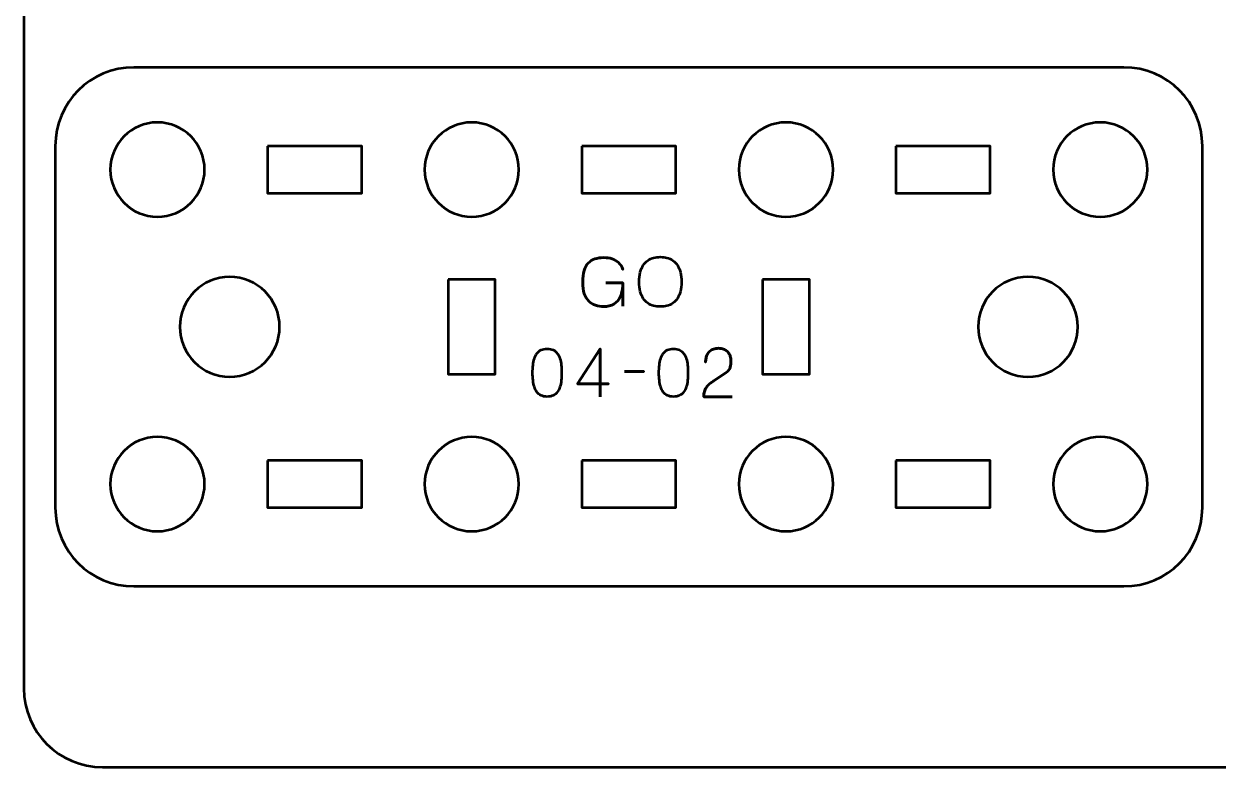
# Model space of a CAD drawing. Header units: centimetres. Extents: x -18.1 to -2.9, y -25.3 to -4.3.
# Drawn here: x -18.1 to -10.5, y -25.35 to -20.62 of the extents above; entities that cross this region are included whole.
import ezdxf

# ---------------------------------------------------------------- set-up
doc = ezdxf.new("R2010")
doc.units = ezdxf.units.CM
doc.header["$MEASUREMENT"] = 0
doc.layers.add('Layer 1', color=7, linetype='Continuous')

msp = doc.modelspace()

# ---------------------------------------------------------------- linework, layer by layer
at = {"layer": 'Layer 1', "color": 22, "lineweight": 53}
msp.add_open_spline([(-18.10003, -24.8499), (-18.10003, -24.8499), (-18.10003, -4.84994), (-18.10003, -4.84994), (-18.10003, -4.84994), (-18.10003, -4.57297), (-17.87694, -4.34998), (-17.59994, -4.34998), (-17.59994, -4.34998), (-17.59994, -4.34998), (-3.40007, -4.34998), (-3.40007, -4.34998), (-3.40007, -4.34998), (-3.12293, -4.34998), (-2.89997, -4.57297), (-2.89997, -4.84994), (-2.89997, -4.84994), (-2.89997, -4.84994), (-2.89997, -24.8499), (-2.89997, -24.8499), (-2.89997, -24.8499), (-2.89997, -25.1269), (-3.12293, -25.34999), (-3.40007, -25.34999), (-3.40007, -25.34999), (-3.40007, -25.34999), (-17.59994, -25.34999), (-17.59994, -25.34999), (-17.59994, -25.34999), (-17.87694, -25.34999), (-18.10003, -25.1269), (-18.10003, -24.8499)], degree=3, knots=[0, 0, 0, 0, 0.125, 0.125, 0.125, 0.125, 0.25, 0.25, 0.25, 0.25, 0.375, 0.375, 0.375, 0.375, 0.5, 0.5, 0.5, 0.5, 0.625, 0.625, 0.625, 0.625, 0.75, 0.75, 0.75, 0.75, 0.875, 0.875, 0.875, 0.875, 1, 1, 1, 1], dxfattribs=at)
at = {"layer": 'Layer 1', "color": 2, "lineweight": 53}
msp.add_open_spline([(-17.39992, -20.9), (-17.39992, -20.9), (-11.09996, -20.9), (-11.09996, -20.9), (-11.09996, -20.9), (-10.82299, -20.9), (-10.6, -21.1231), (-10.6, -21.4001), (-10.6, -21.4001), (-10.6, -21.4001), (-10.6, -23.70002), (-10.6, -23.70002), (-10.6, -23.70002), (-10.6, -23.97703), (-10.82299, -24.19998), (-11.09996, -24.19998), (-11.09996, -24.19998), (-11.09996, -24.19998), (-17.39992, -24.19998), (-17.39992, -24.19998), (-17.39992, -24.19998), (-17.67692, -24.19998), (-17.90001, -23.97703), (-17.90001, -23.70002), (-17.90001, -23.70002), (-17.90001, -23.70002), (-17.90001, -21.4001), (-17.90001, -21.4001), (-17.90001, -21.4001), (-17.90001, -21.1231), (-17.67692, -20.9), (-17.39992, -20.9)], degree=3, knots=[0, 0, 0, 0, 0.125, 0.125, 0.125, 0.125, 0.25, 0.25, 0.25, 0.25, 0.375, 0.375, 0.375, 0.375, 0.5, 0.5, 0.5, 0.5, 0.625, 0.625, 0.625, 0.625, 0.75, 0.75, 0.75, 0.75, 0.875, 0.875, 0.875, 0.875, 1, 1, 1, 1], dxfattribs=at)
at = {"layer": 'Layer 1', "color": 250, "lineweight": 53}
for points in [[(-16.94998, -21.55003), (-16.94998, -21.7158), (-17.08421, -21.85003), (-17.24999, -21.85003), (-17.24999, -21.85003), (-17.41565, -21.85003), (-17.54999, -21.7158), (-17.54999, -21.55003), (-17.54999, -21.55003), (-17.54999, -21.38437), (-17.41565, -21.25003), (-17.24999, -21.25003), (-17.24999, -21.25003), (-17.08421, -21.25003), (-16.94998, -21.38437), (-16.94998, -21.55003)], [(-14.94992, -21.55003), (-14.94992, -21.7158), (-15.08429, -21.85003), (-15.24992, -21.85003), (-15.24992, -21.85003), (-15.41569, -21.85003), (-15.54992, -21.7158), (-15.54992, -21.55003), (-15.54992, -21.55003), (-15.54992, -21.38437), (-15.41569, -21.25003), (-15.24992, -21.25003), (-15.24992, -21.25003), (-15.08429, -21.25003), (-14.94992, -21.38437), (-14.94992, -21.55003)], [(-12.95, -21.55003), (-12.95, -21.7158), (-13.08432, -21.85003), (-13.24999, -21.85003), (-13.24999, -21.85003), (-13.41562, -21.85003), (-13.54999, -21.7158), (-13.54999, -21.55003), (-13.54999, -21.55003), (-13.54999, -21.38437), (-13.41562, -21.25003), (-13.24999, -21.25003), (-13.24999, -21.25003), (-13.08432, -21.25003), (-12.95, -21.38437), (-12.95, -21.55003)], [(-10.95003, -21.55003), (-10.95003, -21.7158), (-11.08426, -21.85003), (-11.25003, -21.85003), (-11.25003, -21.85003), (-11.4157, -21.85003), (-11.55003, -21.7158), (-11.55003, -21.55003), (-11.55003, -21.55003), (-11.55003, -21.38437), (-11.4157, -21.25003), (-11.25003, -21.25003), (-11.25003, -21.25003), (-11.08426, -21.25003), (-10.95003, -21.38437), (-10.95003, -21.55003)], [(-16.54997, -21.4001), (-16.54997, -21.4001), (-15.94997, -21.4001), (-15.94997, -21.4001), (-15.94997, -21.4001), (-15.94997, -21.4001), (-15.94997, -21.7001), (-15.94997, -21.7001), (-15.94997, -21.7001), (-15.94997, -21.7001), (-16.54997, -21.7001), (-16.54997, -21.7001), (-16.54997, -21.7001), (-16.54997, -21.7001), (-16.54997, -21.4001), (-16.54997, -21.4001)], [(-14.55001, -21.4001), (-14.55001, -21.4001), (-13.95001, -21.4001), (-13.95001, -21.4001), (-13.95001, -21.4001), (-13.95001, -21.4001), (-13.95001, -21.7001), (-13.95001, -21.7001), (-13.95001, -21.7001), (-13.95001, -21.7001), (-14.55001, -21.7001), (-14.55001, -21.7001), (-14.55001, -21.7001), (-14.55001, -21.7001), (-14.55001, -21.4001), (-14.55001, -21.4001)], [(-12.54995, -21.4001), (-12.54995, -21.4001), (-11.94994, -21.4001), (-11.94994, -21.4001), (-11.94994, -21.4001), (-11.94994, -21.4001), (-11.94994, -21.7001), (-11.94994, -21.7001), (-11.94994, -21.7001), (-11.94994, -21.7001), (-12.54995, -21.7001), (-12.54995, -21.7001), (-12.54995, -21.7001), (-12.54995, -21.7001), (-12.54995, -21.4001), (-12.54995, -21.4001)], [(-16.78998, -22.23249), (-16.61466, -22.23249), (-16.47248, -22.37467), (-16.47248, -22.54999), (-16.47248, -22.54999), (-16.47248, -22.72531), (-16.61466, -22.86749), (-16.78998, -22.86749), (-16.78998, -22.86749), (-16.9653, -22.86749), (-17.10748, -22.72531), (-17.10748, -22.54999), (-17.10748, -22.54999), (-17.10748, -22.37467), (-16.9653, -22.23249), (-16.78998, -22.23249)], [(-15.39999, -22.25005), (-15.39999, -22.25005), (-15.09999, -22.25005), (-15.09999, -22.25005), (-15.09999, -22.25005), (-15.09999, -22.25005), (-15.09999, -22.85004), (-15.09999, -22.85004), (-15.09999, -22.85004), (-15.09999, -22.85004), (-15.39999, -22.85004), (-15.39999, -22.85004), (-15.39999, -22.85004), (-15.39999, -22.85004), (-15.39999, -22.25005), (-15.39999, -22.25005)], [(-13.40006, -22.25005), (-13.40006, -22.25005), (-13.10006, -22.25005), (-13.10006, -22.25005), (-13.10006, -22.25005), (-13.10006, -22.25005), (-13.10006, -22.85004), (-13.10006, -22.85004), (-13.10006, -22.85004), (-13.10006, -22.85004), (-13.40006, -22.85004), (-13.40006, -22.85004), (-13.40006, -22.85004), (-13.40006, -22.85004), (-13.40006, -22.25005), (-13.40006, -22.25005)], [(-11.70998, -22.23249), (-11.53466, -22.23249), (-11.39248, -22.37467), (-11.39248, -22.54999), (-11.39248, -22.54999), (-11.39248, -22.72531), (-11.53466, -22.86749), (-11.70998, -22.86749), (-11.70998, -22.86749), (-11.8853, -22.86749), (-12.02748, -22.72531), (-12.02748, -22.54999), (-12.02748, -22.54999), (-12.02748, -22.37467), (-11.8853, -22.23249), (-11.70998, -22.23249)], [(-16.94998, -23.55009), (-16.94998, -23.71572), (-17.08421, -23.8501), (-17.24999, -23.8501), (-17.24999, -23.8501), (-17.41565, -23.8501), (-17.54999, -23.71572), (-17.54999, -23.55009), (-17.54999, -23.55009), (-17.54999, -23.38432), (-17.41565, -23.25009), (-17.24999, -23.25009), (-17.24999, -23.25009), (-17.08421, -23.25009), (-16.94998, -23.38432), (-16.94998, -23.55009)], [(-14.94992, -23.55009), (-14.94992, -23.71572), (-15.08429, -23.8501), (-15.24992, -23.8501), (-15.24992, -23.8501), (-15.41569, -23.8501), (-15.54992, -23.71572), (-15.54992, -23.55009), (-15.54992, -23.55009), (-15.54992, -23.38432), (-15.41569, -23.25009), (-15.24992, -23.25009), (-15.24992, -23.25009), (-15.08429, -23.25009), (-14.94992, -23.38432), (-14.94992, -23.55009)], [(-12.95, -23.55009), (-12.95, -23.71572), (-13.08432, -23.8501), (-13.24999, -23.8501), (-13.24999, -23.8501), (-13.41562, -23.8501), (-13.54999, -23.71572), (-13.54999, -23.55009), (-13.54999, -23.55009), (-13.54999, -23.38432), (-13.41562, -23.25009), (-13.24999, -23.25009), (-13.24999, -23.25009), (-13.08432, -23.25009), (-12.95, -23.38432), (-12.95, -23.55009)], [(-10.95003, -23.55009), (-10.95003, -23.71572), (-11.08426, -23.8501), (-11.25003, -23.8501), (-11.25003, -23.8501), (-11.4157, -23.8501), (-11.55003, -23.71572), (-11.55003, -23.55009), (-11.55003, -23.55009), (-11.55003, -23.38432), (-11.4157, -23.25009), (-11.25003, -23.25009), (-11.25003, -23.25009), (-11.08426, -23.25009), (-10.95003, -23.38432), (-10.95003, -23.55009)], [(-16.54997, -23.40002), (-16.54997, -23.40002), (-15.94997, -23.40002), (-15.94997, -23.40002), (-15.94997, -23.40002), (-15.94997, -23.40002), (-15.94997, -23.70002), (-15.94997, -23.70002), (-15.94997, -23.70002), (-15.94997, -23.70002), (-16.54997, -23.70002), (-16.54997, -23.70002), (-16.54997, -23.70002), (-16.54997, -23.70002), (-16.54997, -23.40002), (-16.54997, -23.40002)], [(-14.55001, -23.40002), (-14.55001, -23.40002), (-13.95001, -23.40002), (-13.95001, -23.40002), (-13.95001, -23.40002), (-13.95001, -23.40002), (-13.95001, -23.70002), (-13.95001, -23.70002), (-13.95001, -23.70002), (-13.95001, -23.70002), (-14.55001, -23.70002), (-14.55001, -23.70002), (-14.55001, -23.70002), (-14.55001, -23.70002), (-14.55001, -23.40002), (-14.55001, -23.40002)], [(-12.54995, -23.40002), (-12.54995, -23.40002), (-11.94994, -23.40002), (-11.94994, -23.40002), (-11.94994, -23.40002), (-11.94994, -23.40002), (-11.94994, -23.70002), (-11.94994, -23.70002), (-11.94994, -23.70002), (-11.94994, -23.70002), (-12.54995, -23.70002), (-12.54995, -23.70002), (-12.54995, -23.70002), (-12.54995, -23.70002), (-12.54995, -23.40002), (-12.54995, -23.40002)]]:
    msp.add_open_spline(points, degree=3, knots=[0, 0, 0, 0, 0.25, 0.25, 0.25, 0.25, 0.5, 0.5, 0.5, 0.5, 0.75, 0.75, 0.75, 0.75, 1, 1, 1, 1], dxfattribs=at)
at = {"layer": 'Layer 1', "color": 30, "lineweight": 53}
for points, knots in [([(-14.3969, -22.27083), (-14.3969, -22.27083), (-14.28811, -22.27083), (-14.28811, -22.27083), (-14.28811, -22.27083), (-14.28825, -22.30548), (-14.29319, -22.33391), (-14.30307, -22.35606), (-14.30307, -22.35606), (-14.31294, -22.37829), (-14.32691, -22.39466), (-14.34512, -22.40531), (-14.34512, -22.40531), (-14.36332, -22.4159), (-14.38491, -22.42119), (-14.41003, -22.42112), (-14.41003, -22.42112), (-14.42887, -22.42119), (-14.44636, -22.41858), (-14.46252, -22.41314), (-14.46252, -22.41314), (-14.47868, -22.40778), (-14.49286, -22.39903), (-14.505, -22.38697), (-14.505, -22.38697), (-14.51713, -22.3749), (-14.52666, -22.35896), (-14.53343, -22.33913), (-14.53343, -22.33913), (-14.5402, -22.31931), (-14.54366, -22.29496), (-14.5438, -22.26618), (-14.5438, -22.26618), (-14.54373, -22.23725), (-14.5407, -22.21284), (-14.5347, -22.1928), (-14.5347, -22.1928), (-14.52863, -22.17283), (-14.51988, -22.15675), (-14.50831, -22.14454), (-14.50831, -22.14454), (-14.49681, -22.13241), (-14.48277, -22.12359), (-14.46626, -22.11808), (-14.46626, -22.11808), (-14.44975, -22.11258), (-14.43105, -22.1099), (-14.41003, -22.10997), (-14.41003, -22.10997), (-14.39006, -22.1099), (-14.37214, -22.11237), (-14.35619, -22.11738), (-14.35619, -22.11738), (-14.34025, -22.12239), (-14.32656, -22.13043), (-14.31513, -22.14151), (-14.31513, -22.14151), (-14.30363, -22.15258), (-14.29467, -22.16719), (-14.28811, -22.18532), (-14.28811, -22.18532), (-14.29467, -22.16719), (-14.30363, -22.15258), (-14.31513, -22.14151), (-14.31513, -22.14151), (-14.32656, -22.13043), (-14.34025, -22.12239), (-14.35619, -22.11738), (-14.35619, -22.11738), (-14.37214, -22.11237), (-14.39006, -22.1099), (-14.41003, -22.10997), (-14.41003, -22.10997), (-14.43105, -22.1099), (-14.44975, -22.11258), (-14.46626, -22.11808), (-14.46626, -22.11808), (-14.48277, -22.12359), (-14.49681, -22.13241), (-14.50831, -22.14454), (-14.50831, -22.14454), (-14.51988, -22.15675), (-14.52863, -22.17283), (-14.5347, -22.1928), (-14.5347, -22.1928), (-14.5407, -22.21284), (-14.54373, -22.23725), (-14.5438, -22.26618), (-14.5438, -22.26618), (-14.54366, -22.29496), (-14.5402, -22.31931), (-14.53343, -22.33913), (-14.53343, -22.33913), (-14.52666, -22.35896), (-14.51713, -22.3749), (-14.505, -22.38697), (-14.505, -22.38697), (-14.49286, -22.39903), (-14.47868, -22.40778), (-14.46252, -22.41314), (-14.46252, -22.41314), (-14.44636, -22.41858), (-14.42887, -22.42119), (-14.41003, -22.42112), (-14.41003, -22.42112), (-14.38491, -22.42119), (-14.36332, -22.4159), (-14.34512, -22.40531), (-14.34512, -22.40531), (-14.32691, -22.39466), (-14.31294, -22.37829), (-14.30307, -22.35606), (-14.30307, -22.35606), (-14.29319, -22.33391), (-14.28825, -22.30548), (-14.28811, -22.27083), (-14.28811, -22.27083), (-14.28811, -22.27083), (-14.3969, -22.27083), (-14.3969, -22.27083)], [0, 0, 0, 0, 0.0333333, 0.0333333, 0.0333333, 0.0333333, 0.0666667, 0.0666667, 0.0666667, 0.0666667, 0.1, 0.1, 0.1, 0.1, 0.1333333, 0.1333333, 0.1333333, 0.1333333, 0.1666667, 0.1666667, 0.1666667, 0.1666667, 0.2, 0.2, 0.2, 0.2, 0.2333333, 0.2333333, 0.2333333, 0.2333333, 0.2666667, 0.2666667, 0.2666667, 0.2666667, 0.3, 0.3, 0.3, 0.3, 0.3333333, 0.3333333, 0.3333333, 0.3333333, 0.3666667, 0.3666667, 0.3666667, 0.3666667, 0.4, 0.4, 0.4, 0.4, 0.4333333, 0.4333333, 0.4333333, 0.4333333, 0.4666667, 0.4666667, 0.4666667, 0.4666667, 0.5, 0.5, 0.5, 0.5, 0.5333333, 0.5333333, 0.5333333, 0.5333333, 0.5666667, 0.5666667, 0.5666667, 0.5666667, 0.6, 0.6, 0.6, 0.6, 0.6333333, 0.6333333, 0.6333333, 0.6333333, 0.6666667, 0.6666667, 0.6666667, 0.6666667, 0.7, 0.7, 0.7, 0.7, 0.7333333, 0.7333333, 0.7333333, 0.7333333, 0.7666667, 0.7666667, 0.7666667, 0.7666667, 0.8, 0.8, 0.8, 0.8, 0.8333333, 0.8333333, 0.8333333, 0.8333333, 0.8666667, 0.8666667, 0.8666667, 0.8666667, 0.9, 0.9, 0.9, 0.9, 0.9333333, 0.9333333, 0.9333333, 0.9333333, 0.9666667, 0.9666667, 0.9666667, 0.9666667, 1, 1, 1, 1]), ([(-14.04977, -22.42154), (-14.03488, -22.42161), (-14.02077, -22.41985), (-14.0073, -22.41639), (-14.0073, -22.41639), (-13.99389, -22.41286), (-13.98162, -22.40736), (-13.9704, -22.39974), (-13.9704, -22.39974), (-13.95918, -22.39219), (-13.94944, -22.38224), (-13.94119, -22.36996), (-13.94119, -22.36996), (-13.93293, -22.35769), (-13.92658, -22.3428), (-13.92207, -22.3253), (-13.92207, -22.3253), (-13.91748, -22.30781), (-13.91522, -22.28741), (-13.91515, -22.26406), (-13.91515, -22.26406), (-13.91522, -22.24071), (-13.91748, -22.22032), (-13.92207, -22.20275), (-13.92207, -22.20275), (-13.92658, -22.18518), (-13.93293, -22.17022), (-13.94119, -22.15788), (-13.94119, -22.15788), (-13.94944, -22.14553), (-13.95918, -22.13551), (-13.9704, -22.12782), (-13.9704, -22.12782), (-13.98162, -22.12013), (-13.99389, -22.11456), (-14.0073, -22.11096), (-14.0073, -22.11096), (-14.02077, -22.10743), (-14.03488, -22.10567), (-14.04977, -22.10574), (-14.04977, -22.10574), (-14.06466, -22.10567), (-14.07877, -22.10743), (-14.09225, -22.11096), (-14.09225, -22.11096), (-14.10565, -22.11456), (-14.11793, -22.12013), (-14.12915, -22.12782), (-14.12915, -22.12782), (-14.14036, -22.13551), (-14.1501, -22.14553), (-14.15836, -22.15788), (-14.15836, -22.15788), (-14.16661, -22.17022), (-14.17296, -22.18518), (-14.17748, -22.20275), (-14.17748, -22.20275), (-14.18206, -22.22032), (-14.18432, -22.24071), (-14.18439, -22.26406), (-14.18439, -22.26406), (-14.18432, -22.28741), (-14.18206, -22.30781), (-14.17748, -22.3253), (-14.17748, -22.3253), (-14.17296, -22.3428), (-14.16661, -22.35769), (-14.15836, -22.36996), (-14.15836, -22.36996), (-14.1501, -22.38224), (-14.14036, -22.39219), (-14.12915, -22.39974), (-14.12915, -22.39974), (-14.11793, -22.40736), (-14.10565, -22.41286), (-14.09225, -22.41639), (-14.09225, -22.41639), (-14.07877, -22.41985), (-14.06466, -22.42161), (-14.04977, -22.42154)], [0, 0, 0, 0, 0.05, 0.05, 0.05, 0.05, 0.1, 0.1, 0.1, 0.1, 0.15, 0.15, 0.15, 0.15, 0.2, 0.2, 0.2, 0.2, 0.25, 0.25, 0.25, 0.25, 0.3, 0.3, 0.3, 0.3, 0.35, 0.35, 0.35, 0.35, 0.4, 0.4, 0.4, 0.4, 0.45, 0.45, 0.45, 0.45, 0.5, 0.5, 0.5, 0.5, 0.55, 0.55, 0.55, 0.55, 0.6, 0.6, 0.6, 0.6, 0.65, 0.65, 0.65, 0.65, 0.7, 0.7, 0.7, 0.7, 0.75, 0.75, 0.75, 0.75, 0.8, 0.8, 0.8, 0.8, 0.85, 0.85, 0.85, 0.85, 0.9, 0.9, 0.9, 0.9, 0.95, 0.95, 0.95, 0.95, 1, 1, 1, 1]), ([(-14.04977, -22.42154), (-14.03488, -22.42161), (-14.02077, -22.41985), (-14.0073, -22.41639), (-14.0073, -22.41639), (-13.99389, -22.41286), (-13.98162, -22.40736), (-13.9704, -22.39974), (-13.9704, -22.39974), (-13.95918, -22.39219), (-13.94944, -22.38224), (-13.94119, -22.36996), (-13.94119, -22.36996), (-13.93293, -22.35769), (-13.92658, -22.3428), (-13.92207, -22.3253), (-13.92207, -22.3253), (-13.91748, -22.30781), (-13.91522, -22.28741), (-13.91515, -22.26406), (-13.91515, -22.26406), (-13.91522, -22.24071), (-13.91748, -22.22032), (-13.92207, -22.20275), (-13.92207, -22.20275), (-13.92658, -22.18518), (-13.93293, -22.17022), (-13.94119, -22.15788), (-13.94119, -22.15788), (-13.94944, -22.14553), (-13.95918, -22.13551), (-13.9704, -22.12782), (-13.9704, -22.12782), (-13.98162, -22.12013), (-13.99389, -22.11456), (-14.0073, -22.11096), (-14.0073, -22.11096), (-14.02077, -22.10743), (-14.03488, -22.10567), (-14.04977, -22.10574), (-14.04977, -22.10574), (-14.06466, -22.10567), (-14.07877, -22.10743), (-14.09225, -22.11096), (-14.09225, -22.11096), (-14.10565, -22.11456), (-14.11793, -22.12013), (-14.12915, -22.12782), (-14.12915, -22.12782), (-14.14036, -22.13551), (-14.1501, -22.14553), (-14.15836, -22.15788), (-14.15836, -22.15788), (-14.16661, -22.17022), (-14.17296, -22.18518), (-14.17748, -22.20275), (-14.17748, -22.20275), (-14.18206, -22.22032), (-14.18432, -22.24071), (-14.18439, -22.26406), (-14.18439, -22.26406), (-14.18432, -22.28741), (-14.18206, -22.30781), (-14.17748, -22.3253), (-14.17748, -22.3253), (-14.17296, -22.3428), (-14.16661, -22.35769), (-14.15836, -22.36996), (-14.15836, -22.36996), (-14.1501, -22.38224), (-14.14036, -22.39219), (-14.12915, -22.39974), (-14.12915, -22.39974), (-14.11793, -22.40736), (-14.10565, -22.41286), (-14.09225, -22.41639), (-14.09225, -22.41639), (-14.07877, -22.41985), (-14.06466, -22.42161), (-14.04977, -22.42154)], [0, 0, 0, 0, 0.05, 0.05, 0.05, 0.05, 0.1, 0.1, 0.1, 0.1, 0.15, 0.15, 0.15, 0.15, 0.2, 0.2, 0.2, 0.2, 0.25, 0.25, 0.25, 0.25, 0.3, 0.3, 0.3, 0.3, 0.35, 0.35, 0.35, 0.35, 0.4, 0.4, 0.4, 0.4, 0.45, 0.45, 0.45, 0.45, 0.5, 0.5, 0.5, 0.5, 0.55, 0.55, 0.55, 0.55, 0.6, 0.6, 0.6, 0.6, 0.65, 0.65, 0.65, 0.65, 0.7, 0.7, 0.7, 0.7, 0.75, 0.75, 0.75, 0.75, 0.8, 0.8, 0.8, 0.8, 0.85, 0.85, 0.85, 0.85, 0.9, 0.9, 0.9, 0.9, 0.95, 0.95, 0.95, 0.95, 1, 1, 1, 1]), ([(-14.28811, -22.419), (-14.28811, -22.419), (-14.28811, -22.27083), (-14.28811, -22.27083), (-14.28811, -22.27083), (-14.28811, -22.27083), (-14.28811, -22.419), (-14.28811, -22.419)], [0, 0, 0, 0, 0.5, 0.5, 0.5, 0.5, 1, 1, 1, 1]), ([(-14.77006, -22.99431), (-14.75525, -22.99424), (-14.74248, -22.99163), (-14.73182, -22.98655), (-14.73182, -22.98655), (-14.72124, -22.98147), (-14.71242, -22.9742), (-14.70537, -22.96496), (-14.70537, -22.96496), (-14.69838, -22.95565), (-14.69288, -22.94464), (-14.68879, -22.93194), (-14.68879, -22.93194), (-14.68476, -22.91924), (-14.68187, -22.90534), (-14.68025, -22.8901), (-14.68025, -22.8901), (-14.67855, -22.87486), (-14.67771, -22.85884), (-14.67778, -22.84191), (-14.67778, -22.84191), (-14.67771, -22.82505), (-14.67855, -22.80903), (-14.68025, -22.79386), (-14.68025, -22.79386), (-14.68187, -22.77869), (-14.68476, -22.76472), (-14.68879, -22.75202), (-14.68879, -22.75202), (-14.69288, -22.73939), (-14.69838, -22.72839), (-14.70537, -22.719), (-14.70537, -22.719), (-14.71242, -22.70969), (-14.72124, -22.70242), (-14.73182, -22.69734), (-14.73182, -22.69734), (-14.74248, -22.69219), (-14.75525, -22.68958), (-14.77006, -22.68951), (-14.77006, -22.68951), (-14.78488, -22.68958), (-14.79765, -22.69219), (-14.80831, -22.69734), (-14.80831, -22.69734), (-14.81889, -22.70242), (-14.82771, -22.70969), (-14.83476, -22.719), (-14.83476, -22.719), (-14.84175, -22.72839), (-14.84725, -22.73939), (-14.85134, -22.75202), (-14.85134, -22.75202), (-14.85537, -22.76472), (-14.85826, -22.77869), (-14.85988, -22.79386), (-14.85988, -22.79386), (-14.86157, -22.80903), (-14.86242, -22.82505), (-14.86235, -22.84191), (-14.86235, -22.84191), (-14.86242, -22.85884), (-14.86157, -22.87486), (-14.85988, -22.8901), (-14.85988, -22.8901), (-14.85826, -22.90534), (-14.85537, -22.91924), (-14.85134, -22.93194), (-14.85134, -22.93194), (-14.84725, -22.94464), (-14.84175, -22.95565), (-14.83476, -22.96496), (-14.83476, -22.96496), (-14.82771, -22.9742), (-14.81889, -22.98147), (-14.80831, -22.98655), (-14.80831, -22.98655), (-14.79765, -22.99163), (-14.78488, -22.99424), (-14.77006, -22.99431)], [0, 0, 0, 0, 0.05, 0.05, 0.05, 0.05, 0.1, 0.1, 0.1, 0.1, 0.15, 0.15, 0.15, 0.15, 0.2, 0.2, 0.2, 0.2, 0.25, 0.25, 0.25, 0.25, 0.3, 0.3, 0.3, 0.3, 0.35, 0.35, 0.35, 0.35, 0.4, 0.4, 0.4, 0.4, 0.45, 0.45, 0.45, 0.45, 0.5, 0.5, 0.5, 0.5, 0.55, 0.55, 0.55, 0.55, 0.6, 0.6, 0.6, 0.6, 0.65, 0.65, 0.65, 0.65, 0.7, 0.7, 0.7, 0.7, 0.75, 0.75, 0.75, 0.75, 0.8, 0.8, 0.8, 0.8, 0.85, 0.85, 0.85, 0.85, 0.9, 0.9, 0.9, 0.9, 0.95, 0.95, 0.95, 0.95, 1, 1, 1, 1]), ([(-14.77006, -22.99431), (-14.75525, -22.99424), (-14.74248, -22.99163), (-14.73182, -22.98655), (-14.73182, -22.98655), (-14.72124, -22.98147), (-14.71242, -22.9742), (-14.70537, -22.96496), (-14.70537, -22.96496), (-14.69838, -22.95565), (-14.69288, -22.94464), (-14.68879, -22.93194), (-14.68879, -22.93194), (-14.68476, -22.91924), (-14.68187, -22.90534), (-14.68025, -22.8901), (-14.68025, -22.8901), (-14.67855, -22.87486), (-14.67771, -22.85884), (-14.67778, -22.84191), (-14.67778, -22.84191), (-14.67771, -22.82505), (-14.67855, -22.80903), (-14.68025, -22.79386), (-14.68025, -22.79386), (-14.68187, -22.77869), (-14.68476, -22.76472), (-14.68879, -22.75202), (-14.68879, -22.75202), (-14.69288, -22.73939), (-14.69838, -22.72839), (-14.70537, -22.719), (-14.70537, -22.719), (-14.71242, -22.70969), (-14.72124, -22.70242), (-14.73182, -22.69734), (-14.73182, -22.69734), (-14.74248, -22.69219), (-14.75525, -22.68958), (-14.77006, -22.68951), (-14.77006, -22.68951), (-14.78488, -22.68958), (-14.79765, -22.69219), (-14.80831, -22.69734), (-14.80831, -22.69734), (-14.81889, -22.70242), (-14.82771, -22.70969), (-14.83476, -22.719), (-14.83476, -22.719), (-14.84175, -22.72839), (-14.84725, -22.73939), (-14.85134, -22.75202), (-14.85134, -22.75202), (-14.85537, -22.76472), (-14.85826, -22.77869), (-14.85988, -22.79386), (-14.85988, -22.79386), (-14.86157, -22.80903), (-14.86242, -22.82505), (-14.86235, -22.84191), (-14.86235, -22.84191), (-14.86242, -22.85884), (-14.86157, -22.87486), (-14.85988, -22.8901), (-14.85988, -22.8901), (-14.85826, -22.90534), (-14.85537, -22.91924), (-14.85134, -22.93194), (-14.85134, -22.93194), (-14.84725, -22.94464), (-14.84175, -22.95565), (-14.83476, -22.96496), (-14.83476, -22.96496), (-14.82771, -22.9742), (-14.81889, -22.98147), (-14.80831, -22.98655), (-14.80831, -22.98655), (-14.79765, -22.99163), (-14.78488, -22.99424), (-14.77006, -22.99431)], [0, 0, 0, 0, 0.05, 0.05, 0.05, 0.05, 0.1, 0.1, 0.1, 0.1, 0.15, 0.15, 0.15, 0.15, 0.2, 0.2, 0.2, 0.2, 0.25, 0.25, 0.25, 0.25, 0.3, 0.3, 0.3, 0.3, 0.35, 0.35, 0.35, 0.35, 0.4, 0.4, 0.4, 0.4, 0.45, 0.45, 0.45, 0.45, 0.5, 0.5, 0.5, 0.5, 0.55, 0.55, 0.55, 0.55, 0.6, 0.6, 0.6, 0.6, 0.65, 0.65, 0.65, 0.65, 0.7, 0.7, 0.7, 0.7, 0.75, 0.75, 0.75, 0.75, 0.8, 0.8, 0.8, 0.8, 0.85, 0.85, 0.85, 0.85, 0.9, 0.9, 0.9, 0.9, 0.95, 0.95, 0.95, 0.95, 1, 1, 1, 1]), ([(-14.43352, -22.99431), (-14.43352, -22.99431), (-14.43352, -22.68909), (-14.43352, -22.68909), (-14.43352, -22.68909), (-14.43352, -22.68909), (-14.57745, -22.91303), (-14.57745, -22.91303), (-14.57745, -22.91303), (-14.57745, -22.91303), (-14.37933, -22.91303), (-14.37933, -22.91303), (-14.37933, -22.91303), (-14.37933, -22.91303), (-14.57745, -22.91303), (-14.57745, -22.91303), (-14.57745, -22.91303), (-14.57745, -22.91303), (-14.43352, -22.68909), (-14.43352, -22.68909), (-14.43352, -22.68909), (-14.43352, -22.68909), (-14.43352, -22.99431), (-14.43352, -22.99431)], [0, 0, 0, 0, 0.1666667, 0.1666667, 0.1666667, 0.1666667, 0.3333333, 0.3333333, 0.3333333, 0.3333333, 0.5, 0.5, 0.5, 0.5, 0.6666667, 0.6666667, 0.6666667, 0.6666667, 0.8333333, 0.8333333, 0.8333333, 0.8333333, 1, 1, 1, 1]), ([(-13.96616, -22.99431), (-13.95135, -22.99424), (-13.93858, -22.99163), (-13.92792, -22.98655), (-13.92792, -22.98655), (-13.91734, -22.98147), (-13.90852, -22.9742), (-13.90147, -22.96496), (-13.90147, -22.96496), (-13.89448, -22.95565), (-13.88898, -22.94464), (-13.88489, -22.93194), (-13.88489, -22.93194), (-13.88086, -22.91924), (-13.87797, -22.90534), (-13.87635, -22.8901), (-13.87635, -22.8901), (-13.87465, -22.87486), (-13.87381, -22.85884), (-13.87388, -22.84191), (-13.87388, -22.84191), (-13.87381, -22.82505), (-13.87465, -22.80903), (-13.87635, -22.79386), (-13.87635, -22.79386), (-13.87797, -22.77869), (-13.88086, -22.76472), (-13.88489, -22.75202), (-13.88489, -22.75202), (-13.88898, -22.73939), (-13.89448, -22.72839), (-13.90147, -22.719), (-13.90147, -22.719), (-13.90852, -22.70969), (-13.91734, -22.70242), (-13.92792, -22.69734), (-13.92792, -22.69734), (-13.93858, -22.69219), (-13.95135, -22.68958), (-13.96616, -22.68951), (-13.96616, -22.68951), (-13.98098, -22.68958), (-13.99375, -22.69219), (-14.00441, -22.69734), (-14.00441, -22.69734), (-14.01499, -22.70242), (-14.02381, -22.70969), (-14.03086, -22.719), (-14.03086, -22.719), (-14.03785, -22.72839), (-14.04335, -22.73939), (-14.04744, -22.75202), (-14.04744, -22.75202), (-14.05147, -22.76472), (-14.05436, -22.77869), (-14.05598, -22.79386), (-14.05598, -22.79386), (-14.05767, -22.80903), (-14.05852, -22.82505), (-14.05845, -22.84191), (-14.05845, -22.84191), (-14.05852, -22.85884), (-14.05767, -22.87486), (-14.05598, -22.8901), (-14.05598, -22.8901), (-14.05436, -22.90534), (-14.05147, -22.91924), (-14.04744, -22.93194), (-14.04744, -22.93194), (-14.04335, -22.94464), (-14.03785, -22.95565), (-14.03086, -22.96496), (-14.03086, -22.96496), (-14.02381, -22.9742), (-14.01499, -22.98147), (-14.00441, -22.98655), (-14.00441, -22.98655), (-13.99375, -22.99163), (-13.98098, -22.99424), (-13.96616, -22.99431)], [0, 0, 0, 0, 0.05, 0.05, 0.05, 0.05, 0.1, 0.1, 0.1, 0.1, 0.15, 0.15, 0.15, 0.15, 0.2, 0.2, 0.2, 0.2, 0.25, 0.25, 0.25, 0.25, 0.3, 0.3, 0.3, 0.3, 0.35, 0.35, 0.35, 0.35, 0.4, 0.4, 0.4, 0.4, 0.45, 0.45, 0.45, 0.45, 0.5, 0.5, 0.5, 0.5, 0.55, 0.55, 0.55, 0.55, 0.6, 0.6, 0.6, 0.6, 0.65, 0.65, 0.65, 0.65, 0.7, 0.7, 0.7, 0.7, 0.75, 0.75, 0.75, 0.75, 0.8, 0.8, 0.8, 0.8, 0.85, 0.85, 0.85, 0.85, 0.9, 0.9, 0.9, 0.9, 0.95, 0.95, 0.95, 0.95, 1, 1, 1, 1]), ([(-13.96616, -22.99431), (-13.95135, -22.99424), (-13.93858, -22.99163), (-13.92792, -22.98655), (-13.92792, -22.98655), (-13.91734, -22.98147), (-13.90852, -22.9742), (-13.90147, -22.96496), (-13.90147, -22.96496), (-13.89448, -22.95565), (-13.88898, -22.94464), (-13.88489, -22.93194), (-13.88489, -22.93194), (-13.88086, -22.91924), (-13.87797, -22.90534), (-13.87635, -22.8901), (-13.87635, -22.8901), (-13.87465, -22.87486), (-13.87381, -22.85884), (-13.87388, -22.84191), (-13.87388, -22.84191), (-13.87381, -22.82505), (-13.87465, -22.80903), (-13.87635, -22.79386), (-13.87635, -22.79386), (-13.87797, -22.77869), (-13.88086, -22.76472), (-13.88489, -22.75202), (-13.88489, -22.75202), (-13.88898, -22.73939), (-13.89448, -22.72839), (-13.90147, -22.719), (-13.90147, -22.719), (-13.90852, -22.70969), (-13.91734, -22.70242), (-13.92792, -22.69734), (-13.92792, -22.69734), (-13.93858, -22.69219), (-13.95135, -22.68958), (-13.96616, -22.68951), (-13.96616, -22.68951), (-13.98098, -22.68958), (-13.99375, -22.69219), (-14.00441, -22.69734), (-14.00441, -22.69734), (-14.01499, -22.70242), (-14.02381, -22.70969), (-14.03086, -22.719), (-14.03086, -22.719), (-14.03785, -22.72839), (-14.04335, -22.73939), (-14.04744, -22.75202), (-14.04744, -22.75202), (-14.05147, -22.76472), (-14.05436, -22.77869), (-14.05598, -22.79386), (-14.05598, -22.79386), (-14.05767, -22.80903), (-14.05852, -22.82505), (-14.05845, -22.84191), (-14.05845, -22.84191), (-14.05852, -22.85884), (-14.05767, -22.87486), (-14.05598, -22.8901), (-14.05598, -22.8901), (-14.05436, -22.90534), (-14.05147, -22.91924), (-14.04744, -22.93194), (-14.04744, -22.93194), (-14.04335, -22.94464), (-14.03785, -22.95565), (-14.03086, -22.96496), (-14.03086, -22.96496), (-14.02381, -22.9742), (-14.01499, -22.98147), (-14.00441, -22.98655), (-14.00441, -22.98655), (-13.99375, -22.99163), (-13.98098, -22.99424), (-13.96616, -22.99431)], [0, 0, 0, 0, 0.05, 0.05, 0.05, 0.05, 0.1, 0.1, 0.1, 0.1, 0.15, 0.15, 0.15, 0.15, 0.2, 0.2, 0.2, 0.2, 0.25, 0.25, 0.25, 0.25, 0.3, 0.3, 0.3, 0.3, 0.35, 0.35, 0.35, 0.35, 0.4, 0.4, 0.4, 0.4, 0.45, 0.45, 0.45, 0.45, 0.5, 0.5, 0.5, 0.5, 0.55, 0.55, 0.55, 0.55, 0.6, 0.6, 0.6, 0.6, 0.65, 0.65, 0.65, 0.65, 0.7, 0.7, 0.7, 0.7, 0.75, 0.75, 0.75, 0.75, 0.8, 0.8, 0.8, 0.8, 0.85, 0.85, 0.85, 0.85, 0.9, 0.9, 0.9, 0.9, 0.95, 0.95, 0.95, 0.95, 1, 1, 1, 1]), ([(-13.59194, -22.99431), (-13.59194, -22.99431), (-13.77355, -22.99431), (-13.77355, -22.99431), (-13.77355, -22.99431), (-13.7732, -22.98203), (-13.77165, -22.97117), (-13.76903, -22.96185), (-13.76903, -22.96185), (-13.76635, -22.95254), (-13.76276, -22.94436), (-13.75831, -22.9373), (-13.75831, -22.9373), (-13.75379, -22.93025), (-13.74864, -22.92397), (-13.74279, -22.91846), (-13.74279, -22.91846), (-13.73693, -22.91289), (-13.73065, -22.90781), (-13.72388, -22.90301), (-13.72388, -22.90301), (-13.71711, -22.89828), (-13.71012, -22.89356), (-13.70285, -22.8889), (-13.70285, -22.8889), (-13.70285, -22.8889), (-13.63046, -22.84064), (-13.63046, -22.84064), (-13.63046, -22.84064), (-13.62306, -22.83542), (-13.61727, -22.82971), (-13.61318, -22.82357), (-13.61318, -22.82357), (-13.60902, -22.81743), (-13.60612, -22.81094), (-13.60436, -22.80409), (-13.60436, -22.80409), (-13.60267, -22.79732), (-13.60161, -22.79034), (-13.60126, -22.78328), (-13.60126, -22.78328), (-13.6009, -22.77615), (-13.60076, -22.76903), (-13.60083, -22.7619), (-13.60083, -22.7619), (-13.60083, -22.75605), (-13.60161, -22.74977), (-13.60316, -22.74299), (-13.60316, -22.74299), (-13.60478, -22.73629), (-13.60732, -22.72959), (-13.61092, -22.72296), (-13.61092, -22.72296), (-13.61452, -22.71632), (-13.61932, -22.71026), (-13.62531, -22.70475), (-13.62531, -22.70475), (-13.63131, -22.69932), (-13.63872, -22.69495), (-13.64754, -22.69163), (-13.64754, -22.69163), (-13.65636, -22.68831), (-13.66673, -22.68662), (-13.67872, -22.68655), (-13.67872, -22.68655), (-13.69079, -22.68662), (-13.70144, -22.68831), (-13.71062, -22.69156), (-13.71062, -22.69156), (-13.71979, -22.6948), (-13.72762, -22.69932), (-13.73411, -22.70503), (-13.73411, -22.70503), (-13.7406, -22.71075), (-13.74582, -22.71738), (-13.74991, -22.72479), (-13.74991, -22.72479), (-13.75401, -22.7322), (-13.75697, -22.7401), (-13.75887, -22.74843), (-13.75887, -22.74843), (-13.76078, -22.75675), (-13.7617, -22.76522), (-13.7617, -22.77376), (-13.7617, -22.77376), (-13.7617, -22.76522), (-13.76078, -22.75675), (-13.75887, -22.74843), (-13.75887, -22.74843), (-13.75697, -22.7401), (-13.75401, -22.7322), (-13.74991, -22.72479), (-13.74991, -22.72479), (-13.74582, -22.71738), (-13.7406, -22.71075), (-13.73411, -22.70503), (-13.73411, -22.70503), (-13.72762, -22.69932), (-13.71979, -22.6948), (-13.71062, -22.69156), (-13.71062, -22.69156), (-13.70144, -22.68831), (-13.69079, -22.68662), (-13.67872, -22.68655), (-13.67872, -22.68655), (-13.66673, -22.68662), (-13.65636, -22.68831), (-13.64754, -22.69163), (-13.64754, -22.69163), (-13.63872, -22.69495), (-13.63131, -22.69932), (-13.62531, -22.70475), (-13.62531, -22.70475), (-13.61932, -22.71026), (-13.61452, -22.71632), (-13.61092, -22.72296), (-13.61092, -22.72296), (-13.60732, -22.72959), (-13.60478, -22.73629), (-13.60316, -22.74299), (-13.60316, -22.74299), (-13.60161, -22.74977), (-13.60083, -22.75605), (-13.60083, -22.7619), (-13.60083, -22.7619), (-13.60076, -22.76903), (-13.6009, -22.77615), (-13.60126, -22.78328), (-13.60126, -22.78328), (-13.60161, -22.79034), (-13.60267, -22.79732), (-13.60436, -22.80409), (-13.60436, -22.80409), (-13.60612, -22.81094), (-13.60902, -22.81743), (-13.61318, -22.82357), (-13.61318, -22.82357), (-13.61727, -22.82971), (-13.62306, -22.83542), (-13.63046, -22.84064), (-13.63046, -22.84064), (-13.63046, -22.84064), (-13.70285, -22.8889), (-13.70285, -22.8889), (-13.70285, -22.8889), (-13.71012, -22.89356), (-13.71711, -22.89828), (-13.72388, -22.90301), (-13.72388, -22.90301), (-13.73065, -22.90781), (-13.73693, -22.91289), (-13.74279, -22.91846), (-13.74279, -22.91846), (-13.74864, -22.92397), (-13.75379, -22.93025), (-13.75831, -22.9373), (-13.75831, -22.9373), (-13.76276, -22.94436), (-13.76635, -22.95254), (-13.76903, -22.96185), (-13.76903, -22.96185), (-13.77165, -22.97117), (-13.7732, -22.98203), (-13.77355, -22.99431), (-13.77355, -22.99431), (-13.77355, -22.99431), (-13.59194, -22.99431), (-13.59194, -22.99431)], [0, 0, 0, 0, 0.0238095, 0.0238095, 0.0238095, 0.0238095, 0.047619, 0.047619, 0.047619, 0.047619, 0.0714286, 0.0714286, 0.0714286, 0.0714286, 0.0952381, 0.0952381, 0.0952381, 0.0952381, 0.1190476, 0.1190476, 0.1190476, 0.1190476, 0.1428571, 0.1428571, 0.1428571, 0.1428571, 0.1666667, 0.1666667, 0.1666667, 0.1666667, 0.1904762, 0.1904762, 0.1904762, 0.1904762, 0.2142857, 0.2142857, 0.2142857, 0.2142857, 0.2380952, 0.2380952, 0.2380952, 0.2380952, 0.2619048, 0.2619048, 0.2619048, 0.2619048, 0.2857143, 0.2857143, 0.2857143, 0.2857143, 0.3095238, 0.3095238, 0.3095238, 0.3095238, 0.3333333, 0.3333333, 0.3333333, 0.3333333, 0.3571429, 0.3571429, 0.3571429, 0.3571429, 0.3809524, 0.3809524, 0.3809524, 0.3809524, 0.4047619, 0.4047619, 0.4047619, 0.4047619, 0.4285714, 0.4285714, 0.4285714, 0.4285714, 0.452381, 0.452381, 0.452381, 0.452381, 0.4761905, 0.4761905, 0.4761905, 0.4761905, 0.5, 0.5, 0.5, 0.5, 0.5238095, 0.5238095, 0.5238095, 0.5238095, 0.547619, 0.547619, 0.547619, 0.547619, 0.5714286, 0.5714286, 0.5714286, 0.5714286, 0.5952381, 0.5952381, 0.5952381, 0.5952381, 0.6190476, 0.6190476, 0.6190476, 0.6190476, 0.6428571, 0.6428571, 0.6428571, 0.6428571, 0.6666667, 0.6666667, 0.6666667, 0.6666667, 0.6904762, 0.6904762, 0.6904762, 0.6904762, 0.7142857, 0.7142857, 0.7142857, 0.7142857, 0.7380952, 0.7380952, 0.7380952, 0.7380952, 0.7619048, 0.7619048, 0.7619048, 0.7619048, 0.7857143, 0.7857143, 0.7857143, 0.7857143, 0.8095238, 0.8095238, 0.8095238, 0.8095238, 0.8333333, 0.8333333, 0.8333333, 0.8333333, 0.8571429, 0.8571429, 0.8571429, 0.8571429, 0.8809524, 0.8809524, 0.8809524, 0.8809524, 0.9047619, 0.9047619, 0.9047619, 0.9047619, 0.9285714, 0.9285714, 0.9285714, 0.9285714, 0.952381, 0.952381, 0.952381, 0.952381, 0.9761905, 0.9761905, 0.9761905, 0.9761905, 1, 1, 1, 1]), ([(-14.27858, -22.83471), (-14.27858, -22.83471), (-14.15539, -22.83471), (-14.15539, -22.83471), (-14.15539, -22.83471), (-14.15539, -22.83471), (-14.27858, -22.83471), (-14.27858, -22.83471)], [0, 0, 0, 0, 0.5, 0.5, 0.5, 0.5, 1, 1, 1, 1])]:
    msp.add_open_spline(points, degree=3, knots=knots, dxfattribs=at)

doc.saveas('drawing.dxf')
